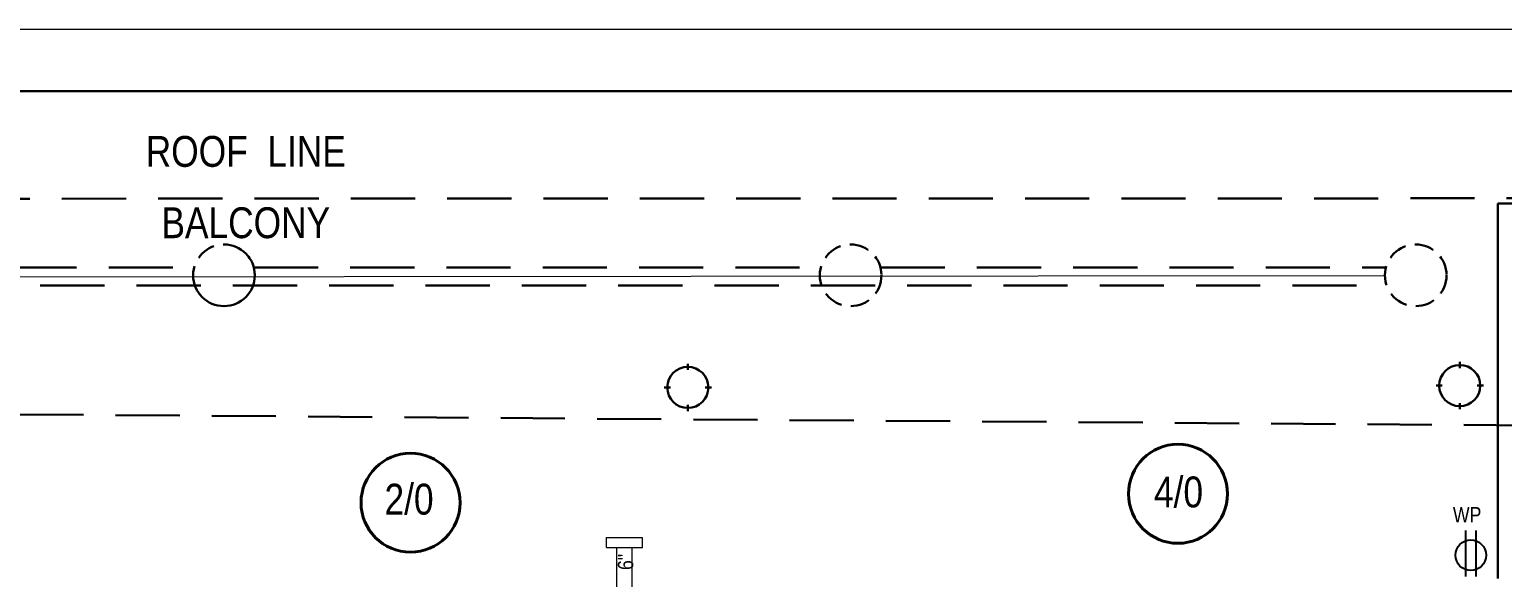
# Model space of a CAD drawing. Header units: inches. Extents: x -298 to 15350, y -6 to 2753.
# Drawn here: x 7471.7 to 7758.5, y 1667.1 to 1773.8 of the extents above; entities that cross this region are included whole.
import ezdxf

# ---------------------------------------------------------------- set-up
doc = ezdxf.new("R2010")
doc.units = ezdxf.units.IN
doc.header["$MEASUREMENT"] = 0
doc.linetypes.add('CENTER', pattern=[2, 1.25, -0.25, 0.25, -0.25])
doc.linetypes.add('HIDDEN', pattern=[0.375, 0.25, -0.125])
for name, color, linetype, lineweight in [('APPLIANCES', 7, 'Continuous', 20), ('CONCRETE', 7, 'Continuous', 25), ('ELEC SYMBOLS', 7, 'Continuous', 20), ('HVAC', 1, 'Continuous', 30), ('ROOF', 7, 'HIDDEN', 30), ('STOVE HEATING', 1, 'Continuous', 30), ('WALL FRAMING', 9, 'CENTER', 30)]:
    doc.layers.add(name, color=color, linetype=linetype, lineweight=lineweight)
for name, color, linetype in [('LL_ELECTRICAL', 1, 'Continuous'), ('TEXT', 7, 'Continuous'), ('TEXT80', 9, 'Continuous'), ('TITLE BLOCK', 7, 'Continuous')]:
    doc.layers.add(name, color=color, linetype=linetype)
doc.styles.add('ARCHENT', font='technical.ttf', dxfattribs={"height": 6})

msp = doc.modelspace()

# ---------------------------------------------------------------- linework, layer by layer
at = {"layer": 'CONCRETE', "color": 7, "linetype": 'Continuous', "lineweight": 30, "ltscale": 25}
msp.add_line((7827.59281, 1739.90935), (7757.59281, 1739.90935), dxfattribs=at)
at = {"layer": 'ELEC SYMBOLS', "color": 1, "linetype": 'Continuous', "lineweight": 30, "ltscale": 150}
for p, q in [((7599.8913, 1708.68927), (7599.8913, 1707.49255)), ((7750.1684, 1709.05011), (7750.1684, 1707.85339)), ((7595.29294, 1704.09091), (7596.48966, 1704.09091)), ((7603.29294, 1704.09091), (7604.48966, 1704.09091)), ((7745.57004, 1704.45175), (7746.76676, 1704.45175)), ((7753.57004, 1704.45175), (7754.76676, 1704.45175)), ((7599.8913, 1700.68927), (7599.8913, 1699.49255)), ((7750.1684, 1701.05011), (7750.1684, 1699.85339))]:
    msp.add_line(p, q, dxfattribs=at)
at = {"layer": 'ELEC SYMBOLS', "color": 1, "lineweight": 30, "ltscale": 15}
for centre in [(7599.8913, 1704.09091), (7750.1684, 1704.45175)]:
    msp.add_circle(centre, 4, dxfattribs=at)
at = {"layer": 'HVAC', "color": 4, "linetype": 'Continuous', "lineweight": 9, "ltscale": 25}
for p, q in [((7584.08812, 1672.90676), (7584.08812, 1674.90676)), ((7584.08812, 1674.90676), (7591.03048, 1674.90676)), ((7591.03048, 1674.90676), (7591.03049, 1672.90678)), ((7584.08812, 1672.90676), (7591.08812, 1672.90678)), ((7586.08826, 1654.92301), (7586.08812, 1672.90676)), ((7589.08826, 1654.92301), (7589.08812, 1672.90685))]:
    msp.add_line(p, q, dxfattribs=at)
at = {"layer": 'LL_ELECTRICAL', "color": 1, "linetype": 'Continuous', "ltscale": 0.75}
for p, q in [((7751.31497, 1676.27123), (7751.31497, 1667.26866)), ((7751.31497, 1676.27123), (7751.31497, 1667.26866)), ((7753.31497, 1676.27123), (7753.31497, 1667.26866)), ((7753.31497, 1676.27123), (7753.31497, 1667.26866))]:
    msp.add_line(p, q, dxfattribs=at)
msp.add_circle((7752.31952, 1671.4357), 2.98186, dxfattribs=at)
msp.add_circle((7752.31952, 1671.4357), 2.98186, dxfattribs=at)
at = {"layer": 'ROOF', "linetype": 'HIDDEN', "ltscale": 50}
for p, q in [((7215.5484, 1740.76016), (7787.59281, 1740.90935)), ((7393.40228, 1727.40935), (7503.78333, 1727.40935)), ((7515.40228, 1727.40935), (7625.78333, 1727.40935)), ((7637.40228, 1727.40935), (7735.78333, 1727.40935)), ((7230.08775, 1724.00603), (7735.95299, 1723.90935)), ((7225.97725, 1700.60129), (7788.96236, 1696.50649))]:
    msp.add_line(p, q, dxfattribs=at)
at = {"layer": 'ROOF', "linetype": 'Continuous', "ltscale": 50}
msp.add_line((7757.59281, 1739.90935), (7757.59281, 1666.90935), dxfattribs=at)
at = {"layer": 'ROOF', "linetype": 'Continuous', "lineweight": 20, "ltscale": 50}
msp.add_line((7230.37677, 1725.40935), (7735.59281, 1725.90348), dxfattribs=at)
at = {"layer": 'ROOF', "ltscale": 15}
for centre in [(7509.59281, 1725.90935), (7631.59281, 1725.90935), (7741.59281, 1725.90935)]:
    msp.add_circle(centre, 6, dxfattribs=at)
at = {"layer": 'TEXT', "color": 7, "linetype": 'Continuous', "lineweight": 40, "ltscale": 15}
for centre in [(7695.30792, 1683.39076), (7545.91416, 1681.65094)]:
    msp.add_circle(centre, 9.63369, dxfattribs=at)
at = {"layer": 'TITLE BLOCK', "color": 7, "linetype": 'Continuous', "lineweight": 0, "ltscale": 0.5}
msp.add_line((7938.57585, 1773.76344), (7122.5914, 1773.76344), dxfattribs=at)
at = {"layer": 'TITLE BLOCK', "color": 7, "linetype": 'Continuous', "lineweight": 30, "ltscale": 0.5}
msp.add_line((7926.57585, 1761.76344), (7146.5914, 1761.76344), dxfattribs=at)
at = {"layer": 'WALL FRAMING', "ltscale": 15}
msp.add_circle((7509.59281, 1725.90935), 6, dxfattribs=at)

# ---------------------------------------------------------------- texts
at = {"layer": 'APPLIANCES', "color": 3, "insert": (7751.60824, 1679.30994), "char_height": 3, "width": 270.046875, "attachment_point": 5, "rotation": 0.0327705, "style": 'ARCHENT'}
msp.add_mtext('{\\C1;WP}', dxfattribs=at)
at = {"layer": 'STOVE HEATING', "color": 4, "insert": (7587.79131, 1670.11683), "char_height": 3, "width": 270.046875, "attachment_point": 5, "rotation": 90.0327705, "style": 'ARCHENT'}
msp.add_mtext('6"{\\C7;   }', dxfattribs=at)
at = {"layer": 'TEXT80', "color": 9, "char_height": 6, "width": 360.0625, "attachment_point": 5, "rotation": 0.0327705, "style": 'ARCHENT'}
for s, insert in [('{\\C7;ROOF  LINE}', (7513.83807, 1749.9959)), ('{\\C7;BALCONY}', (7513.83807, 1736.10405))]:
    msp.add_mtext(s, dxfattribs=dict(at, insert=insert))
at = {"layer": 'TEXT80', "color": 7, "char_height": 6, "width": 360.0625, "attachment_point": 5, "rotation": 0.0327705, "style": 'ARCHENT'}
for s, insert in [('{\\C7;4/0}', (7695.4168, 1683.69742)), ('{\\C7;2/0}', (7545.62345, 1682.3021))]:
    msp.add_mtext(s, dxfattribs=dict(at, insert=insert))

doc.saveas('drawing.dxf')
